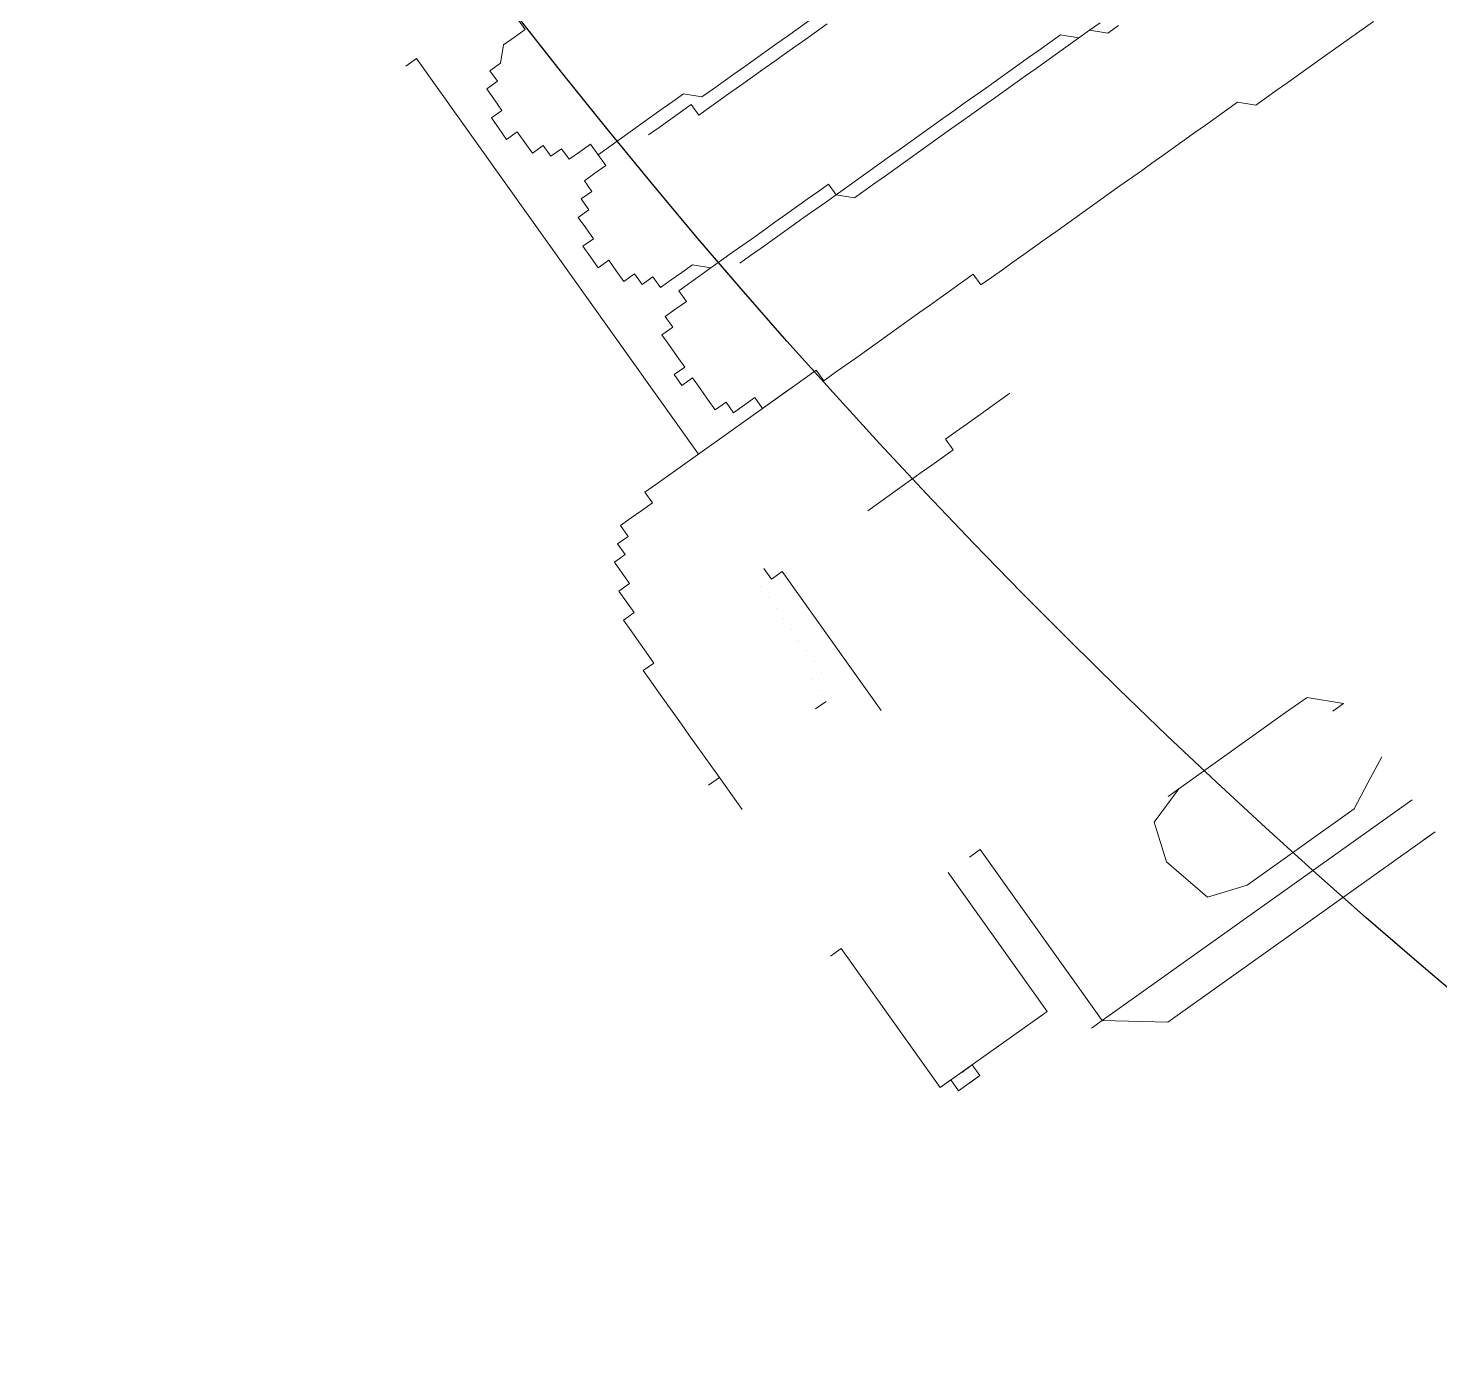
# Model space of a CAD drawing. Header units: feet. Extents: x 2321988 to 2329858, y 6722724 to 6730499.
# Drawn here: x 2326065.6634 to 2326065.7507, y 6726843.5391 to 6726843.6219 of the extents above; entities that cross this region are included whole.
import ezdxf

# ---------------------------------------------------------------- set-up
doc = ezdxf.new("R2010")
doc.units = ezdxf.units.FT
doc.header["$MEASUREMENT"] = 0
doc.layers.add('C-BESS-EQUIPMENT', color=255, linetype='Continuous')

# ---------------------------------------------------------------- blocks, each defined once
blk = doc.blocks.new('Midpoint Site Plan$0$P1730-01-0001')
at = {"color": 0, "linetype": 'ByBlock', "lineweight": -2}
blk.add_ellipse((-27.964, 0), major_axis=(0, 4.086), ratio=0.833977, start_param=3.049307, end_param=6.375471, dxfattribs=at)
blk.add_ellipse((-28.5921, 0), major_axis=(0, 4.086), ratio=0.833977, dxfattribs=at)
blk = doc.blocks.new('Midpoint Site Plan$0$A$C71e53a02')
at = {"lineweight": 9}
for points in [[(28.0745, -0.5506), (28.0745, -0.19), (28.0843, -0.19)], [(27.8212, -0.3362), (27.8309, -0.3362), (27.8407, -0.3362), (27.8504, -0.3362), (27.8601, -0.3362), (27.8699, -0.3362), (27.8796, -0.3362), (27.8894, -0.3362), (27.8991, -0.3362), (27.9089, -0.3362), (27.9186, -0.3362), (27.9284, -0.3264), (27.9381, -0.3264), (27.9478, -0.3264), (27.9576, -0.3264), (27.9673, -0.3264), (27.9771, -0.3264), (27.9868, -0.3264), (27.9966, -0.3264), (28.0063, -0.3264), (28.0063, -0.3167), (28.0161, -0.3167), (28.0258, -0.3167), (28.0258, -0.307), (28.0355, -0.307), (28.0355, -0.2972), (28.0453, -0.2972), (28.0453, -0.2875), (28.0453, -0.2777), (28.055, -0.2777), (28.055, -0.268), (28.055, -0.2582), (28.0453, -0.2582), (28.0453, -0.2485), (28.0453, -0.2387), (28.0355, -0.2387), (28.0355, -0.229), (28.0258, -0.229), (28.0161, -0.2193), (28.0063, -0.2193), (27.9966, -0.2193), (27.9966, -0.2095)], [(27.9966, -0.2193), (27.9966, -0.2193)], [(27.9966, -0.2193), (27.9966, -0.2193)], [(27.9966, -0.2193), (27.9966, -0.2193)], [(27.9966, -0.2193), (27.9966, -0.2193)], [(28.0063, -0.2193), (28.0063, -0.2193)], [(28.0063, -0.2193), (28.0063, -0.2193)], [(28.0063, -0.2193), (28.0063, -0.2193)], [(28.0063, -0.2193), (28.0063, -0.2193)], [(28.0161, -0.2193), (28.0161, -0.2193)], [(28.0161, -0.2193), (28.0161, -0.2193)], [(28.0161, -0.2193), (28.0161, -0.2193)], [(28.0161, -0.2193), (28.0161, -0.2193)], [(28.0161, -0.2193), (28.0161, -0.2193)], [(28.0258, -0.229), (28.0258, -0.229)], [(28.0258, -0.229), (28.0258, -0.229)], [(28.0258, -0.229), (28.0258, -0.229)], [(28.0258, -0.229), (28.0258, -0.229)], [(28.0258, -0.229), (28.0258, -0.229)], [(28.0258, -0.229), (28.0258, -0.229)], [(28.0355, -0.229), (28.0355, -0.229)], [(28.0355, -0.229), (28.0355, -0.229)], [(28.0355, -0.2387), (28.0355, -0.2387)], [(28.0355, -0.2387), (28.0355, -0.2387)], [(28.0355, -0.2387), (28.0355, -0.2387)], [(28.0355, -0.2387), (28.0355, -0.2387)], [(28.0453, -0.2387), (28.0453, -0.2387)], [(28.0453, -0.2387), (28.0453, -0.2387)], [(28.0453, -0.2485), (28.0453, -0.2485)], [(28.0453, -0.2485), (28.0453, -0.2485)], [(28.0453, -0.2485), (28.0453, -0.2485)], [(28.0453, -0.2485), (28.0453, -0.2485)], [(28.0453, -0.2485), (28.0453, -0.2485)], [(28.0453, -0.2485), (28.0453, -0.2485)], [(28.0453, -0.2582), (28.0453, -0.2582)], [(28.0453, -0.2582), (28.0453, -0.2582)], [(28.0453, -0.2582), (28.0453, -0.2582)], [(28.0453, -0.2582), (28.0453, -0.2582)], [(28.0453, -0.2582), (28.0453, -0.2582)], [(28.0453, -0.2582), (28.0453, -0.2582)], [(28.0453, -0.2582), (28.0453, -0.2582)], [(28.055, -0.2582), (28.055, -0.2582)], [(28.055, -0.268), (28.055, -0.268)], [(28.055, -0.268), (28.055, -0.268)], [(28.055, -0.268), (28.055, -0.268)], [(28.055, -0.268), (28.055, -0.268)], [(28.055, -0.268), (28.055, -0.268)], [(28.055, -0.268), (28.055, -0.268)], [(28.055, -0.268), (28.055, -0.268)], [(28.0453, -0.2777), (28.0453, -0.2777)], [(28.0453, -0.2777), (28.0453, -0.2777)], [(28.055, -0.2777), (28.055, -0.2777)], [(28.055, -0.2777), (28.055, -0.2777)], [(27.8114, -0.3459), (27.8212, -0.3459), (27.8309, -0.3459), (27.8407, -0.3459), (27.8504, -0.3459), (27.8601, -0.3459), (27.8699, -0.3459), (27.8796, -0.3459), (27.8894, -0.3459), (27.8991, -0.3459), (27.9089, -0.3459), (27.9186, -0.3459), (27.9284, -0.3459), (27.9284, -0.3362), (27.9381, -0.3362), (27.9478, -0.3362), (27.9576, -0.3362), (27.9673, -0.3362)], [(28.0453, -0.2875), (28.0453, -0.2875)], [(28.0453, -0.2875), (28.0453, -0.2875)], [(28.0453, -0.2875), (28.0453, -0.2875)], [(28.0453, -0.2875), (28.0453, -0.2875)], [(28.0453, -0.2875), (28.0453, -0.2875)], [(28.0453, -0.2875), (28.0453, -0.2875)], [(28.0453, -0.2972), (28.0453, -0.2972)], [(28.0453, -0.2972), (28.0453, -0.2972)], [(28.0453, -0.2972), (28.0453, -0.2972)], [(28.0453, -0.2972), (28.0453, -0.2972)], [(28.0453, -0.2972), (28.0453, -0.2972)], [(28.0258, -0.307), (28.0258, -0.307)], [(28.0258, -0.307), (28.0258, -0.307)], [(28.0355, -0.307), (28.0355, -0.307)], [(28.0355, -0.307), (28.0355, -0.307)], [(28.0355, -0.307), (28.0355, -0.307)], [(28.0355, -0.307), (28.0355, -0.307)], [(28.0355, -0.307), (28.0355, -0.307)], [(28.0355, -0.307), (28.0355, -0.307)], [(28.0355, -0.307), (28.0355, -0.307)], [(28.0355, -0.307), (28.0355, -0.307)], [(28.0355, -0.307), (28.0355, -0.307)], [(28.0355, -0.307), (28.0355, -0.307)], [(28.0355, -0.307), (28.0355, -0.307)], [(28.0355, -0.307), (28.0355, -0.307)], [(28.0355, -0.307), (28.0355, -0.307)], [(28.0063, -0.3167), (28.0063, -0.3167)], [(28.0063, -0.3167), (28.0063, -0.3167)], [(28.0161, -0.3167), (28.0161, -0.3167)], [(28.0161, -0.3167), (28.0161, -0.3167)], [(28.0161, -0.3167), (28.0161, -0.3167)], [(28.0161, -0.3167), (28.0161, -0.3167)], [(28.0161, -0.3167), (28.0161, -0.3167)], [(28.0258, -0.3167), (28.0258, -0.3167)], [(28.0258, -0.3167), (28.0258, -0.3167)], [(28.0258, -0.3167), (28.0258, -0.3167)], [(28.0258, -0.3167), (28.0258, -0.3167)], [(28.0258, -0.3167), (28.0258, -0.3167)], [(28.0258, -0.3167), (28.0258, -0.3167)], [(28.0258, -0.3167), (28.0258, -0.3167)], [(28.0258, -0.3167), (28.0258, -0.3167)], [(27.9284, -0.3264), (27.9284, -0.3264)], [(27.9284, -0.3264), (27.9284, -0.3264)], [(27.9381, -0.3264), (27.9381, -0.3264)], [(27.9478, -0.3264), (27.9478, -0.3264)], [(27.9478, -0.3264), (27.9478, -0.3264)], [(27.9576, -0.3264), (27.9576, -0.3264)], [(27.9576, -0.3264), (27.9576, -0.3264)], [(27.9673, -0.3264), (27.9673, -0.3264)], [(27.9673, -0.3264), (27.9673, -0.3264)], [(27.9771, -0.3264), (27.9771, -0.3264)], [(27.9771, -0.3264), (27.9771, -0.3264)], [(27.9868, -0.4434), (27.9966, -0.4336), (28.0063, -0.4336), (28.0161, -0.4336), (28.0258, -0.4336), (28.0258, -0.4239), (28.0355, -0.4239), (28.0355, -0.4142), (28.0453, -0.4142), (28.0453, -0.4044), (28.0453, -0.3947), (28.055, -0.3947), (28.055, -0.3849), (28.055, -0.3752), (28.0453, -0.3752), (28.0453, -0.3654), (28.0453, -0.3557), (28.0355, -0.3557), (28.0355, -0.3459), (28.0258, -0.3459), (28.0258, -0.3362), (28.0161, -0.3362), (28.0063, -0.3362), (28.0063, -0.3264), (27.9966, -0.3264), (27.9868, -0.3264), (27.9771, -0.3264), (27.9868, -0.3264)], [(27.9868, -0.3264), (27.9868, -0.3264)], [(27.9868, -0.3264), (27.9868, -0.3264)], [(27.9868, -0.3264), (27.9868, -0.3264)], [(27.9868, -0.3264), (27.9868, -0.3264)], [(27.9966, -0.3264), (27.9966, -0.3264)], [(27.9966, -0.3264), (27.9966, -0.3264)], [(27.9966, -0.3264), (27.9966, -0.3264)], [(27.9966, -0.3264), (27.9966, -0.3264)], [(27.9966, -0.3264), (27.9966, -0.3264)], [(27.9966, -0.3264), (27.9966, -0.3264)], [(27.9966, -0.3264), (27.9966, -0.3264)], [(27.9966, -0.3264), (27.9966, -0.3264)], [(28.0063, -0.3264), (28.0063, -0.3264)], [(28.0063, -0.3264), (28.0063, -0.3264)], [(28.0063, -0.3264), (28.0063, -0.3264)], [(28.0063, -0.3264), (28.0063, -0.3264)], [(27.8407, -0.3362), (27.8407, -0.3362)], [(27.8504, -0.3362), (27.8504, -0.3362)], [(27.8601, -0.3362), (27.8601, -0.3362)], [(27.8699, -0.3362), (27.8699, -0.3362)], [(27.8796, -0.3362), (27.8796, -0.3362)], [(27.8894, -0.3362), (27.8894, -0.3362)], [(27.8991, -0.3362), (27.8991, -0.3362)], [(27.9089, -0.3362), (27.9089, -0.3362)], [(27.9186, -0.3362), (27.9186, -0.3362)], [(27.9284, -0.3362), (27.9284, -0.3362)], [(27.9284, -0.3362), (27.9284, -0.3362)], [(27.9284, -0.3362), (27.9284, -0.3362)], [(27.9284, -0.3362), (27.9284, -0.3362)], [(27.9284, -0.3362), (27.9284, -0.3362)], [(27.9381, -0.3362), (27.9381, -0.3362)], [(27.9381, -0.3362), (27.9381, -0.3362)], [(27.9381, -0.3362), (27.9381, -0.3362)], [(27.9381, -0.3362), (27.9381, -0.3362)], [(27.9381, -0.3362), (27.9381, -0.3362)], [(27.9381, -0.3362), (27.9381, -0.3362)], [(27.9478, -0.3362), (27.9478, -0.3362)], [(27.9478, -0.3362), (27.9478, -0.3362)], [(27.9478, -0.3362), (27.9478, -0.3362)], [(27.9478, -0.3362), (27.9478, -0.3362)], [(27.9478, -0.3362), (27.9478, -0.3362)], [(27.9478, -0.3362), (27.9478, -0.3362)], [(27.9478, -0.3362), (27.9478, -0.3362)], [(27.9576, -0.3362), (27.9576, -0.3362)], [(27.9576, -0.3362), (27.9576, -0.3362)], [(27.9576, -0.3362), (27.9576, -0.3362)], [(27.9576, -0.3362), (27.9576, -0.3362)], [(27.9576, -0.3362), (27.9576, -0.3362)], [(27.9576, -0.3362), (27.9576, -0.3362)], [(27.9576, -0.3362), (27.9576, -0.3362)], [(27.9576, -0.3362), (27.9576, -0.3362)], [(27.9576, -0.3362), (27.9576, -0.3362)], [(27.9673, -0.3362), (27.9673, -0.3362)], [(27.9673, -0.3362), (27.9673, -0.3362)], [(27.9673, -0.3362), (27.9673, -0.3362)], [(27.9673, -0.3362), (27.9673, -0.3362)], [(27.9673, -0.3362), (27.9673, -0.3362)], [(27.9673, -0.3362), (27.9673, -0.3362)], [(27.9673, -0.3362), (27.9673, -0.3362)], [(27.9673, -0.3362), (27.9673, -0.3362)], [(27.9673, -0.3362), (27.9673, -0.3362)], [(27.9673, -0.3362), (27.9673, -0.3362)], [(27.9673, -0.3362), (27.9673, -0.3362)], [(27.9673, -0.3362), (27.9673, -0.3362)], [(27.9673, -0.3362), (27.9673, -0.3362)], [(27.9673, -0.3362), (27.9673, -0.3362)], [(27.9673, -0.3362), (27.9673, -0.3362)], [(27.9673, -0.3362), (27.9673, -0.3362)], [(28.0063, -0.3362), (28.0063, -0.3362)], [(28.0063, -0.3362), (28.0063, -0.3362)], [(28.0161, -0.3362), (28.0161, -0.3362)], [(28.0161, -0.3362), (28.0161, -0.3362)], [(28.0161, -0.3362), (28.0161, -0.3362)], [(28.0161, -0.3362), (28.0161, -0.3362)], [(28.0161, -0.3362), (28.0161, -0.3362)], [(28.0258, -0.3362), (28.0258, -0.3362)], [(28.0258, -0.3362), (28.0258, -0.3362)], [(28.0258, -0.3362), (28.0258, -0.3362)], [(28.0258, -0.3362), (28.0258, -0.3362)], [(27.8212, -0.3459), (27.8212, -0.3459)], [(27.8309, -0.3459), (27.8309, -0.3459)], [(27.8407, -0.3459), (27.8407, -0.3459)], [(27.8504, -0.3459), (27.8504, -0.3459)], [(27.8601, -0.3459), (27.8601, -0.3459)], [(27.8699, -0.3459), (27.8699, -0.3459)], [(27.8796, -0.3459), (27.8796, -0.3459)], [(27.8796, -0.3459), (27.8796, -0.3459)], [(27.8894, -0.3459), (27.8894, -0.3459)], [(27.8894, -0.3459), (27.8894, -0.3459)], [(27.8991, -0.3459), (27.8991, -0.3459)], [(27.8991, -0.3459), (27.8991, -0.3459)], [(27.8991, -0.3459), (27.8991, -0.3459)], [(27.8991, -0.3459), (27.8991, -0.3459)], [(27.9089, -0.3459), (27.9089, -0.3459)], [(27.9089, -0.3459), (27.9089, -0.3459)], [(27.9089, -0.3459), (27.9089, -0.3459)], [(27.9089, -0.3459), (27.9089, -0.3459)], [(27.9089, -0.3459), (27.9089, -0.3459)], [(27.9186, -0.3459), (27.9186, -0.3459)], [(27.9186, -0.3459), (27.9186, -0.3459)], [(27.9186, -0.3459), (27.9186, -0.3459)], [(27.9186, -0.3459), (27.9186, -0.3459)], [(27.9186, -0.3459), (27.9186, -0.3459)], [(28.0258, -0.3459), (28.0258, -0.3459)], [(28.0258, -0.3459), (28.0258, -0.3459)], [(28.0355, -0.3459), (28.0355, -0.3459)], [(28.0355, -0.3459), (28.0355, -0.3459)], [(28.0355, -0.3459), (28.0355, -0.3459)], [(28.0355, -0.3459), (28.0355, -0.3459)], [(28.0355, -0.3459), (28.0355, -0.3459)], [(28.0355, -0.3459), (28.0355, -0.3459)], [(28.0453, -0.3557), (28.0453, -0.3557)], [(28.0453, -0.3557), (28.0453, -0.3557)], [(28.0453, -0.3557), (28.0453, -0.3557)], [(28.0453, -0.3557), (28.0453, -0.3557)], [(28.0453, -0.3557), (28.0453, -0.3557)], [(28.0453, -0.3654), (28.0453, -0.3654)], [(28.0453, -0.3654), (28.0453, -0.3654)], [(28.0453, -0.3654), (28.0453, -0.3654)], [(28.0453, -0.3654), (28.0453, -0.3654)], [(28.0453, -0.3654), (28.0453, -0.3654)], [(28.0453, -0.3654), (28.0453, -0.3654)], [(28.0453, -0.3654), (28.0453, -0.3654)], [(28.0453, -0.3654), (28.0453, -0.3654)], [(28.0453, -0.3752), (28.0453, -0.3752)], [(28.0453, -0.3752), (28.0453, -0.3752)], [(28.0453, -0.3752), (28.0453, -0.3752)], [(28.055, -0.3752), (28.055, -0.3752)], [(28.055, -0.3752), (28.055, -0.3752)], [(28.055, -0.3752), (28.055, -0.3752)], [(28.055, -0.3752), (28.055, -0.3752)], [(27.636, -0.4726), (27.6458, -0.4726), (27.6555, -0.4629), (27.6652, -0.4629), (27.675, -0.4629), (27.6847, -0.4629), (27.6945, -0.4629), (27.7042, -0.4629), (27.714, -0.4629), (27.7237, -0.4629), (27.7335, -0.4629), (27.7432, -0.4629), (27.753, -0.4629), (27.7627, -0.4629), (27.7724, -0.4629), (27.7822, -0.4629), (27.7919, -0.4629), (27.8017, -0.4629), (27.8114, -0.4629), (27.8212, -0.4629), (27.8309, -0.4629), (27.8407, -0.4629), (27.8504, -0.4629), (27.8601, -0.4629), (27.8699, -0.4629), (27.8796, -0.4531), (27.8894, -0.4531), (27.8991, -0.4531), (27.9089, -0.4531), (27.9186, -0.4531), (27.9284, -0.4531), (27.9381, -0.4531), (27.9478, -0.4531), (27.9576, -0.4531), (27.9673, -0.4531)], [(28.055, -0.3849), (28.055, -0.3849)], [(28.055, -0.3849), (28.055, -0.3849)], [(28.055, -0.3849), (28.055, -0.3849)], [(28.055, -0.3849), (28.055, -0.3849)], [(28.055, -0.3849), (28.055, -0.3849)], [(28.055, -0.3849), (28.055, -0.3849)], [(28.055, -0.3849), (28.055, -0.3849)], [(28.0453, -0.3947), (28.0453, -0.3947)], [(28.0453, -0.3947), (28.0453, -0.3947)], [(28.0453, -0.3947), (28.0453, -0.3947)], [(28.0453, -0.3947), (28.0453, -0.3947)], [(28.0453, -0.3947), (28.0453, -0.3947)], [(28.0453, -0.4044), (28.0453, -0.4044)], [(28.0453, -0.4044), (28.0453, -0.4044)], [(28.0453, -0.4044), (28.0453, -0.4044)], [(28.0453, -0.4044), (28.0453, -0.4044)], [(28.0453, -0.4044), (28.0453, -0.4044)], [(28.0453, -0.4044), (28.0453, -0.4044)], [(28.0355, -0.4142), (28.0355, -0.4142)], [(28.0355, -0.4142), (28.0355, -0.4142)], [(28.0355, -0.4142), (28.0355, -0.4142)], [(28.0453, -0.4142), (28.0453, -0.4142)], [(28.0453, -0.4142), (28.0453, -0.4142)], [(28.0453, -0.4142), (28.0453, -0.4142)], [(28.0453, -0.4142), (28.0453, -0.4142)], [(28.0258, -0.4239), (28.0258, -0.4239)], [(28.0258, -0.4239), (28.0258, -0.4239)], [(28.0258, -0.4239), (28.0258, -0.4239)], [(28.0258, -0.4239), (28.0258, -0.4239)], [(28.0258, -0.4239), (28.0258, -0.4239)], [(28.0258, -0.4239), (28.0258, -0.4239)], [(28.0258, -0.4239), (28.0258, -0.4239)], [(28.0258, -0.4239), (28.0258, -0.4239)], [(28.0258, -0.4239), (28.0258, -0.4239)], [(28.0258, -0.4239), (28.0258, -0.4239)], [(28.0355, -0.4239), (28.0355, -0.4239)], [(28.0355, -0.4239), (28.0355, -0.4239)], [(28.0355, -0.4239), (28.0355, -0.4239)], [(28.0355, -0.4239), (28.0355, -0.4239)], [(28.0355, -0.4239), (28.0355, -0.4239)], [(28.0355, -0.4239), (28.0355, -0.4239)], [(28.0355, -0.4239), (28.0355, -0.4239)], [(28.0355, -0.4239), (28.0355, -0.4239)], [(27.9966, -0.4336), (27.9966, -0.4336)], [(27.9966, -0.4336), (27.9966, -0.4336)], [(27.9966, -0.4336), (27.9966, -0.4336)], [(28.0063, -0.4336), (28.0063, -0.4336)], [(28.0063, -0.4336), (28.0063, -0.4336)], [(28.0063, -0.4336), (28.0063, -0.4336)], [(28.0063, -0.4336), (28.0063, -0.4336)], [(28.0161, -0.4336), (28.0161, -0.4336)], [(28.0161, -0.4336), (28.0161, -0.4336)], [(28.0161, -0.4336), (28.0161, -0.4336)], [(28.0161, -0.4336), (28.0161, -0.4336)], [(28.0161, -0.4336), (28.0161, -0.4336)], [(28.0258, -0.4336), (28.0258, -0.4336)], [(28.0258, -0.4336), (28.0258, -0.4336)], [(28.0258, -0.4336), (28.0258, -0.4336)], [(27.4801, -0.5798), (27.5093, -0.5798), (27.5288, -0.5798), (27.5483, -0.5798), (27.5581, -0.5798), (27.5678, -0.5798), (27.5873, -0.5798), (27.597, -0.5701), (27.6068, -0.5701), (27.6263, -0.5701), (27.636, -0.5701), (27.6458, -0.5701), (27.6555, -0.5701), (27.6652, -0.5701), (27.675, -0.5701), (27.6847, -0.5701), (27.6945, -0.5701), (27.7042, -0.5701), (27.714, -0.5701), (27.7237, -0.5701), (27.7335, -0.5701), (27.7432, -0.5701), (27.753, -0.5701), (27.7627, -0.5701), (27.7724, -0.5701), (27.7822, -0.5701), (27.7919, -0.5701), (27.8017, -0.5701), (27.8114, -0.5701), (27.8212, -0.5701), (27.8309, -0.5701), (27.8309, -0.5603), (27.8407, -0.5603), (27.8504, -0.5603), (27.8601, -0.5603), (27.8699, -0.5603), (27.8796, -0.5603), (27.8894, -0.5603), (27.8991, -0.5603), (27.9089, -0.5603), (27.9186, -0.5603), (27.9284, -0.5603), (27.9381, -0.5603), (27.9478, -0.5603), (27.9576, -0.5603), (27.9673, -0.5603), (27.9673, -0.5506), (27.9771, -0.5506), (27.9868, -0.5506), (27.9966, -0.5506), (28.0063, -0.5506), (28.0161, -0.5506), (28.0161, -0.5408), (28.0258, -0.5408), (28.0355, -0.5408), (28.0355, -0.5311), (28.0453, -0.5311), (28.0453, -0.5213), (28.0453, -0.5116), (28.0453, -0.5019), (28.055, -0.5019), (28.055, -0.4921), (28.0453, -0.4921), (28.0453, -0.4824), (28.0453, -0.4726), (28.0453, -0.4629), (28.0355, -0.4629), (28.0355, -0.4531), (28.0258, -0.4531), (28.0161, -0.4531), (28.0161, -0.4434), (28.0063, -0.4434), (27.9966, -0.4434), (27.9868, -0.4434), (27.9771, -0.4434), (27.9868, -0.4434), (27.9771, -0.4434), (27.9673, -0.4434), (27.9576, -0.4434), (27.9478, -0.4434), (27.9381, -0.4434), (27.9284, -0.4434), (27.9186, -0.4434), (27.9089, -0.4434), (27.8991, -0.4434), (27.8894, -0.4434), (27.8796, -0.4434), (27.8796, -0.4531), (27.8699, -0.4531), (27.8601, -0.4531), (27.8504, -0.4531), (27.8407, -0.4531), (27.8309, -0.4531), (27.8212, -0.4531), (27.8114, -0.4531), (27.8017, -0.4531), (27.7919, -0.4531), (27.7822, -0.4531), (27.7724, -0.4531), (27.7627, -0.4531), (27.753, -0.4531), (27.7432, -0.4531), (27.7335, -0.4531), (27.7237, -0.4531), (27.714, -0.4531), (27.7042, -0.4531), (27.6945, -0.4531), (27.6847, -0.4531), (27.675, -0.4531), (27.6652, -0.4629), (27.6555, -0.4629), (27.6458, -0.4629)], [(27.8894, -0.4434), (27.8894, -0.4434)], [(27.8991, -0.4434), (27.8991, -0.4434)], [(27.8991, -0.4434), (27.8991, -0.4434)], [(27.9089, -0.4434), (27.9089, -0.4434)], [(27.9186, -0.4434), (27.9186, -0.4434)], [(27.9186, -0.4434), (27.9186, -0.4434)], [(27.9284, -0.4434), (27.9284, -0.4434)], [(27.9381, -0.4434), (27.9381, -0.4434)], [(27.9381, -0.4434), (27.9381, -0.4434)], [(27.9478, -0.4434), (27.9478, -0.4434)], [(27.9478, -0.4434), (27.9478, -0.4434)], [(27.9576, -0.4434), (27.9576, -0.4434)], [(27.9576, -0.4434), (27.9576, -0.4434)], [(27.9673, -0.4434), (27.9673, -0.4434)], [(27.9673, -0.4434), (27.9673, -0.4434)], [(27.9771, -0.4434), (27.9771, -0.4434)], [(27.9771, -0.4434), (27.9771, -0.4434)], [(27.9771, -0.4434), (27.9771, -0.4434)], [(27.9868, -0.4434), (27.9868, -0.4434)], [(27.9868, -0.4434), (27.9868, -0.4434)], [(27.9868, -0.4434), (27.9868, -0.4434)], [(27.9868, -0.4434), (27.9868, -0.4434)], [(27.9868, -0.4434), (27.9868, -0.4434)], [(27.9966, -0.4434), (27.9966, -0.4434)], [(27.9966, -0.4434), (27.9966, -0.4434)], [(27.9966, -0.4434), (27.9966, -0.4434)], [(28.0063, -0.4434), (28.0063, -0.4434)], [(28.0063, -0.4434), (28.0063, -0.4434)], [(28.0063, -0.4434), (28.0063, -0.4434)], [(28.0063, -0.4434), (28.0063, -0.4434)], [(28.0063, -0.4434), (28.0063, -0.4434)], [(28.0161, -0.4434), (28.0161, -0.4434)], [(28.0161, -0.4434), (28.0161, -0.4434)], [(28.0161, -0.4434), (28.0161, -0.4434)], [(27.675, -0.4531), (27.675, -0.4531)], [(27.6847, -0.4531), (27.6847, -0.4531)], [(27.7042, -0.4531), (27.7042, -0.4531)], [(27.7237, -0.4531), (27.7237, -0.4531)], [(27.7335, -0.4531), (27.7335, -0.4531)], [(27.753, -0.4531), (27.753, -0.4531)], [(27.7627, -0.4531), (27.7627, -0.4531)], [(27.7724, -0.4531), (27.7724, -0.4531)], [(27.7919, -0.4531), (27.7919, -0.4531)], [(27.8017, -0.4531), (27.8017, -0.4531)], [(27.8114, -0.4531), (27.8114, -0.4531)], [(27.8212, -0.4531), (27.8212, -0.4531)], [(27.8309, -0.4531), (27.8309, -0.4531)], [(27.8407, -0.4531), (27.8407, -0.4531)], [(27.8504, -0.4531), (27.8504, -0.4531)], [(27.8601, -0.4531), (27.8601, -0.4531)], [(27.8699, -0.4531), (27.8699, -0.4531)], [(27.8796, -0.4531), (27.8796, -0.4531)], [(27.8796, -0.4531), (27.8796, -0.4531)], [(27.8796, -0.4531), (27.8796, -0.4531)], [(27.8796, -0.4531), (27.8796, -0.4531)], [(27.8894, -0.4531), (27.8894, -0.4531)], [(27.8894, -0.4531), (27.8894, -0.4531)], [(27.8894, -0.4531), (27.8894, -0.4531)], [(27.8991, -0.4531), (27.8991, -0.4531)], [(27.8991, -0.4531), (27.8991, -0.4531)], [(27.8991, -0.4531), (27.8991, -0.4531)], [(27.8991, -0.4531), (27.8991, -0.4531)], [(27.9089, -0.4531), (27.9089, -0.4531)], [(27.9089, -0.4531), (27.9089, -0.4531)], [(27.9089, -0.4531), (27.9089, -0.4531)], [(27.9089, -0.4531), (27.9089, -0.4531)], [(27.9186, -0.4531), (27.9186, -0.4531)], [(27.9186, -0.4531), (27.9186, -0.4531)], [(27.9186, -0.4531), (27.9186, -0.4531)], [(27.9186, -0.4531), (27.9186, -0.4531)], [(27.9284, -0.4531), (27.9284, -0.4531)], [(27.9284, -0.4531), (27.9284, -0.4531)], [(27.9284, -0.4531), (27.9284, -0.4531)], [(27.9284, -0.4531), (27.9284, -0.4531)], [(27.9284, -0.4531), (27.9284, -0.4531)], [(27.9381, -0.4531), (27.9381, -0.4531)], [(27.9381, -0.4531), (27.9381, -0.4531)], [(27.9381, -0.4531), (27.9381, -0.4531)], [(27.9381, -0.4531), (27.9381, -0.4531)], [(27.9381, -0.4531), (27.9381, -0.4531)], [(27.9478, -0.4531), (27.9478, -0.4531)], [(27.9478, -0.4531), (27.9478, -0.4531)], [(27.9478, -0.4531), (27.9478, -0.4531)], [(27.9478, -0.4531), (27.9478, -0.4531)], [(27.9478, -0.4531), (27.9478, -0.4531)], [(27.9478, -0.4531), (27.9478, -0.4531)], [(27.9478, -0.4531), (27.9478, -0.4531)], [(27.9576, -0.4531), (27.9576, -0.4531)], [(27.9576, -0.4531), (27.9576, -0.4531)], [(27.9576, -0.4531), (27.9576, -0.4531)], [(27.9576, -0.4531), (27.9576, -0.4531)], [(27.9576, -0.4531), (27.9576, -0.4531)], [(27.9576, -0.4531), (27.9576, -0.4531)], [(27.9576, -0.4531), (27.9576, -0.4531)], [(27.9576, -0.4531), (27.9576, -0.4531)], [(27.9576, -0.4531), (27.9576, -0.4531)], [(27.9576, -0.4531), (27.9576, -0.4531)], [(27.9673, -0.4531), (27.9673, -0.4531)], [(27.9673, -0.4531), (27.9673, -0.4531)], [(27.9673, -0.4531), (27.9673, -0.4531)], [(27.9673, -0.4531), (27.9673, -0.4531)], [(27.9673, -0.4531), (27.9673, -0.4531)], [(27.9673, -0.4531), (27.9673, -0.4531)], [(27.9673, -0.4531), (27.9673, -0.4531)], [(27.9673, -0.4531), (27.9673, -0.4531)], [(27.9673, -0.4531), (27.9673, -0.4531)], [(27.9673, -0.4531), (27.9673, -0.4531)], [(27.9673, -0.4531), (27.9673, -0.4531)], [(27.9673, -0.4531), (27.9673, -0.4531)], [(28.0161, -0.4531), (28.0161, -0.4531)], [(28.0161, -0.4531), (28.0161, -0.4531)], [(28.0258, -0.4531), (28.0258, -0.4531)], [(28.0258, -0.4531), (28.0258, -0.4531)], [(28.0258, -0.4531), (28.0258, -0.4531)], [(28.0258, -0.4531), (28.0258, -0.4531)], [(28.0258, -0.4531), (28.0258, -0.4531)], [(28.0258, -0.4531), (28.0258, -0.4531)], [(28.0258, -0.4531), (28.0258, -0.4531)], [(27.6555, -0.4629), (27.6555, -0.4629)], [(27.6555, -0.4629), (27.6555, -0.4629)], [(27.675, -0.4629), (27.675, -0.4629)], [(27.7042, -0.4629), (27.7042, -0.4629)], [(27.7237, -0.4629), (27.7237, -0.4629)], [(27.7432, -0.4629), (27.7432, -0.4629)], [(27.7627, -0.4629), (27.7627, -0.4629)], [(27.7822, -0.4629), (27.7822, -0.4629)], [(27.7919, -0.4629), (27.7919, -0.4629)], [(27.8114, -0.4629), (27.8114, -0.4629)], [(27.8212, -0.4629), (27.8212, -0.4629)], [(27.8309, -0.4629), (27.8309, -0.4629)], [(27.8407, -0.4629), (27.8407, -0.4629)], [(27.8407, -0.4629), (27.8407, -0.4629)], [(27.8407, -0.4629), (27.8407, -0.4629)], [(27.8504, -0.4629), (27.8504, -0.4629)], [(27.8504, -0.4629), (27.8504, -0.4629)], [(27.8601, -0.4629), (27.8601, -0.4629)], [(27.8601, -0.4629), (27.8601, -0.4629)], [(27.8601, -0.4629), (27.8601, -0.4629)], [(27.8699, -0.4629), (27.8699, -0.4629)], [(27.8699, -0.4629), (27.8699, -0.4629)], [(27.8699, -0.4629), (27.8699, -0.4629)], [(28.0355, -0.4629), (28.0355, -0.4629)], [(28.0355, -0.4629), (28.0355, -0.4629)], [(28.0355, -0.4629), (28.0355, -0.4629)], [(28.0355, -0.4629), (28.0355, -0.4629)], [(28.0355, -0.4629), (28.0355, -0.4629)], [(28.0355, -0.4629), (28.0355, -0.4629)], [(28.0453, -0.4726), (28.0453, -0.4726)], [(28.0453, -0.4726), (28.0453, -0.4726)], [(28.0453, -0.4726), (28.0453, -0.4726)], [(28.0453, -0.4726), (28.0453, -0.4726)], [(28.0453, -0.4726), (28.0453, -0.4726)], [(28.0453, -0.4726), (28.0453, -0.4726)], [(28.0453, -0.4726), (28.0453, -0.4726)], [(28.0453, -0.4824), (28.0453, -0.4824)], [(28.0453, -0.4824), (28.0453, -0.4824)], [(28.0453, -0.4824), (28.0453, -0.4824)], [(28.0453, -0.4824), (28.0453, -0.4824)], [(28.0453, -0.4824), (28.0453, -0.4824)], [(28.0453, -0.4824), (28.0453, -0.4824)], [(28.0453, -0.4824), (28.0453, -0.4824)], [(28.0453, -0.4824), (28.0453, -0.4824)], [(28.0453, -0.4824), (28.0453, -0.4824)], [(28.055, -0.4921), (28.055, -0.4921)], [(28.055, -0.4921), (28.055, -0.4921)], [(28.055, -0.4921), (28.055, -0.4921)], [(28.055, -0.4921), (28.055, -0.4921)], [(28.055, -0.4921), (28.055, -0.4921)], [(28.055, -0.4921), (28.055, -0.4921)], [(28.055, -0.5019), (28.055, -0.5019)], [(28.055, -0.5019), (28.055, -0.5019)], [(28.055, -0.5019), (28.055, -0.5019)], [(28.055, -0.5019), (28.055, -0.5019)], [(28.055, -0.5019), (28.055, -0.5019)], [(28.0453, -0.5116), (28.0453, -0.5116)], [(28.0453, -0.5116), (28.0453, -0.5116)], [(28.0453, -0.5116), (28.0453, -0.5116)], [(28.0453, -0.5116), (28.0453, -0.5116)], [(28.0453, -0.5116), (28.0453, -0.5116)], [(28.0453, -0.5116), (28.0453, -0.5116)], [(28.0453, -0.5213), (28.0453, -0.5213)], [(28.0453, -0.5213), (28.0453, -0.5213)], [(28.0453, -0.5213), (28.0453, -0.5213)], [(28.0453, -0.5213), (28.0453, -0.5213)], [(28.0453, -0.5213), (28.0453, -0.5213)], [(28.0453, -0.5213), (28.0453, -0.5213)], [(28.0453, -0.5213), (28.0453, -0.5213)], [(28.0355, -0.5311), (28.0355, -0.5311)], [(28.0355, -0.5311), (28.0355, -0.5311)], [(28.0355, -0.5311), (28.0355, -0.5311)], [(28.0355, -0.5311), (28.0355, -0.5311)], [(28.0355, -0.5311), (28.0355, -0.5311)], [(28.0355, -0.5311), (28.0355, -0.5311)], [(28.0453, -0.5311), (28.0453, -0.5311)], [(28.0258, -0.5408), (28.0258, -0.5408)], [(28.0258, -0.5408), (28.0258, -0.5408)], [(28.0258, -0.5408), (28.0258, -0.5408)], [(28.0258, -0.5408), (28.0258, -0.5408)], [(28.0258, -0.5408), (28.0258, -0.5408)], [(28.0258, -0.5408), (28.0258, -0.5408)], [(28.0258, -0.5408), (28.0258, -0.5408)], [(28.0258, -0.5408), (28.0258, -0.5408)], [(28.0258, -0.5408), (28.0258, -0.5408)], [(28.0258, -0.5408), (28.0258, -0.5408)], [(28.0258, -0.5408), (28.0258, -0.5408)], [(28.0258, -0.5408), (28.0258, -0.5408)], [(28.0258, -0.5408), (28.0258, -0.5408)], [(28.0355, -0.5408), (28.0355, -0.5408)], [(28.0355, -0.5408), (28.0355, -0.5408)], [(28.0355, -0.5408), (28.0355, -0.5408)], [(28.0355, -0.5408), (28.0355, -0.5408)], [(28.0355, -0.5408), (28.0355, -0.5408)], [(28.0355, -0.5408), (28.0355, -0.5408)], [(27.9771, -0.5506), (27.9771, -0.5506)], [(27.9771, -0.5506), (27.9771, -0.5506)], [(28.2012, -0.7552), (28.2012, -0.7455), (28.2012, -0.7357), (28.2012, -0.726), (28.2012, -0.7162), (28.2012, -0.7065), (28.2012, -0.6967), (28.2012, -0.687), (28.2012, -0.6773), (28.2012, -0.6675), (28.2012, -0.6578), (28.1915, -0.6578), (28.1915, -0.648), (28.1915, -0.6383), (28.1915, -0.6285), (28.1915, -0.6188), (28.1817, -0.6188), (28.1817, -0.609), (28.1817, -0.5993), (28.172, -0.5993), (28.172, -0.5896), (28.172, -0.5798), (28.1622, -0.5798), (28.1622, -0.5701), (28.1525, -0.5701), (28.1525, -0.5603), (28.1427, -0.5603), (28.133, -0.5603), (28.1233, -0.5603), (28.1233, -0.5506), (28.1135, -0.5506), (28.1233, -0.5506), (28.1135, -0.5506), (27.9868, -0.5506), (27.9966, -0.5506)], [(27.9868, -0.5506), (27.9868, -0.5506)], [(27.9868, -0.5506), (27.9868, -0.5506)], [(27.9868, -0.5506), (27.9868, -0.5506)], [(27.9966, -0.5506), (27.9966, -0.5506)], [(27.9966, -0.5506), (27.9966, -0.5506)], [(27.9966, -0.5506), (27.9966, -0.5506)], [(27.9966, -0.5506), (27.9966, -0.5506)], [(28.0063, -0.5506), (28.0063, -0.5506)], [(28.0063, -0.5506), (28.0063, -0.5506)], [(28.0063, -0.5506), (28.0063, -0.5506)], [(28.0063, -0.5506), (28.0063, -0.5506)], [(28.0161, -0.5506), (28.0161, -0.5506)], [(28.0161, -0.5506), (28.0161, -0.5506)], [(28.0161, -0.5506), (28.0161, -0.5506)], [(28.1135, -0.5506), (28.1135, -0.5506)], [(28.1135, -0.5506), (28.1135, -0.5506)], [(28.1135, -0.5506), (28.1135, -0.5506)], [(28.1233, -0.5506), (28.1233, -0.5506)], [(28.1233, -0.5506), (28.1233, -0.5506)], [(28.1233, -0.5506), (28.1233, -0.5506)], [(28.1233, -0.5506), (28.1233, -0.5506)], [(28.1233, -0.5506), (28.1233, -0.5506)], [(28.1233, -0.5506), (28.1233, -0.5506)], [(28.1233, -0.5506), (28.1233, -0.5506)], [(28.1233, -0.5506), (28.1233, -0.5506)], [(28.1233, -0.5506), (28.1233, -0.5506)], [(28.1233, -0.5506), (28.1233, -0.5506)], [(27.8407, -0.5603), (27.8407, -0.5603)], [(27.8504, -0.5603), (27.8504, -0.5603)], [(27.8601, -0.5603), (27.8601, -0.5603)], [(27.8699, -0.5603), (27.8699, -0.5603)], [(27.8796, -0.5603), (27.8796, -0.5603)], [(27.8796, -0.5603), (27.8796, -0.5603)], [(27.8894, -0.5603), (27.8894, -0.5603)], [(27.8991, -0.5603), (27.8991, -0.5603)], [(27.9089, -0.5603), (27.9089, -0.5603)], [(27.9089, -0.5603), (27.9089, -0.5603)], [(27.9186, -0.5603), (27.9186, -0.5603)], [(27.9284, -0.5603), (27.9284, -0.5603)], [(27.9284, -0.5603), (27.9284, -0.5603)], [(27.9381, -0.5603), (27.9381, -0.5603)], [(27.9381, -0.5603), (27.9381, -0.5603)], [(27.9478, -0.5603), (27.9478, -0.5603)], [(27.9576, -0.5603), (27.9576, -0.5603)], [(27.9576, -0.5603), (27.9576, -0.5603)], [(27.9576, -0.5603), (27.9576, -0.5603)], [(27.9673, -0.5603), (27.9673, -0.5603)], [(28.1233, -0.5603), (28.1233, -0.5603)], [(28.1233, -0.5603), (28.1233, -0.5603)], [(28.133, -0.5603), (28.133, -0.5603)], [(28.133, -0.5603), (28.133, -0.5603)], [(28.133, -0.5603), (28.133, -0.5603)], [(28.133, -0.5603), (28.133, -0.5603)], [(28.133, -0.5603), (28.133, -0.5603)], [(28.133, -0.5603), (28.133, -0.5603)], [(28.133, -0.5603), (28.133, -0.5603)], [(28.133, -0.5603), (28.133, -0.5603)], [(28.133, -0.5603), (28.133, -0.5603)], [(28.133, -0.5603), (28.133, -0.5603)], [(28.133, -0.5603), (28.133, -0.5603)], [(28.133, -0.5603), (28.133, -0.5603)], [(28.133, -0.5603), (28.133, -0.5603)], [(28.133, -0.5603), (28.133, -0.5603)], [(28.133, -0.5603), (28.133, -0.5603)], [(28.1427, -0.5603), (28.1427, -0.5603)], [(28.1427, -0.5603), (28.1427, -0.5603)], [(28.1427, -0.5603), (28.1427, -0.5603)], [(28.1427, -0.5603), (28.1427, -0.5603)], [(28.1427, -0.5603), (28.1427, -0.5603)], [(28.1427, -0.5603), (28.1427, -0.5603)], [(28.1427, -0.5603), (28.1427, -0.5603)], [(28.1427, -0.5603), (28.1427, -0.5603)], [(28.1427, -0.5603), (28.1427, -0.5603)], [(28.1427, -0.5603), (28.1427, -0.5603)], [(28.1525, -0.5603), (28.1525, -0.5603)], [(28.1525, -0.5603), (28.1525, -0.5603)], [(27.6458, -0.5701), (27.6458, -0.5701)], [(27.6555, -0.5701), (27.6555, -0.5701)], [(27.675, -0.5701), (27.675, -0.5701)], [(27.6945, -0.5701), (27.6945, -0.5701)], [(27.7042, -0.5701), (27.7042, -0.5701)], [(27.7237, -0.5701), (27.7237, -0.5701)], [(27.7432, -0.5701), (27.7432, -0.5701)], [(27.753, -0.5701), (27.753, -0.5701)], [(27.7627, -0.5701), (27.7627, -0.5701)], [(27.7822, -0.5701), (27.7822, -0.5701)], [(27.7919, -0.5701), (27.7919, -0.5701)], [(27.8017, -0.5701), (27.8017, -0.5701)], [(27.8114, -0.5701), (27.8114, -0.5701)], [(28.1525, -0.5701), (28.1525, -0.5701)], [(28.1525, -0.5701), (28.1525, -0.5701)], [(28.1525, -0.5701), (28.1525, -0.5701)], [(28.1525, -0.5701), (28.1525, -0.5701)], [(28.1525, -0.5701), (28.1525, -0.5701)], [(28.1525, -0.5701), (28.1525, -0.5701)], [(28.1525, -0.5701), (28.1525, -0.5701)], [(28.1525, -0.5701), (28.1525, -0.5701)], [(28.1525, -0.5701), (28.1525, -0.5701)], [(28.1525, -0.5701), (28.1525, -0.5701)], [(28.1622, -0.5701), (28.1622, -0.5701)], [(28.1622, -0.5701), (28.1622, -0.5701)], [(28.1622, -0.5701), (28.1622, -0.5701)], [(28.1622, -0.5701), (28.1622, -0.5701)], [(28.1622, -0.5701), (28.1622, -0.5701)], [(28.1622, -0.5798), (28.1622, -0.5798)], [(28.1622, -0.5798), (28.1622, -0.5798)], [(28.1622, -0.5798), (28.1622, -0.5798)], [(28.1622, -0.5798), (28.1622, -0.5798)], [(28.1622, -0.5798), (28.1622, -0.5798)], [(28.1622, -0.5798), (28.1622, -0.5798)], [(28.1622, -0.5798), (28.1622, -0.5798)], [(28.1622, -0.5798), (28.1622, -0.5798)], [(28.1622, -0.5798), (28.1622, -0.5798)], [(28.1622, -0.5798), (28.1622, -0.5798)], [(28.172, -0.5798), (28.172, -0.5798)], [(28.172, -0.5798), (28.172, -0.5798)], [(28.172, -0.5798), (28.172, -0.5798)], [(28.172, -0.5896), (28.172, -0.5896)], [(28.172, -0.5896), (28.172, -0.5896)], [(28.172, -0.5896), (28.172, -0.5896)], [(28.172, -0.5896), (28.172, -0.5896)], [(28.172, -0.5896), (28.172, -0.5896)], [(28.172, -0.5896), (28.172, -0.5896)], [(28.172, -0.5896), (28.172, -0.5896)], [(28.172, -0.5896), (28.172, -0.5896)], [(28.172, -0.5896), (28.172, -0.5896)], [(28.172, -0.5896), (28.172, -0.5896)], [(28.172, -0.5896), (28.172, -0.5896)], [(28.172, -0.5896), (28.172, -0.5896)], [(28.172, -0.5896), (28.172, -0.5896)], [(28.172, -0.5993), (28.172, -0.5993)], [(28.172, -0.5993), (28.172, -0.5993)], [(28.172, -0.5993), (28.172, -0.5993)], [(28.1817, -0.5993), (28.1817, -0.5993)], [(28.1817, -0.5993), (28.1817, -0.5993)], [(28.1817, -0.5993), (28.1817, -0.5993)], [(28.1817, -0.5993), (28.1817, -0.5993)], [(28.1817, -0.5993), (28.1817, -0.5993)], [(28.1817, -0.5993), (28.1817, -0.5993)], [(28.1817, -0.5993), (28.1817, -0.5993)], [(28.1817, -0.5993), (28.1817, -0.5993)], [(28.1817, -0.5993), (28.1817, -0.5993)], [(28.1817, -0.609), (28.1817, -0.609)], [(28.1817, -0.609), (28.1817, -0.609)], [(28.1817, -0.609), (28.1817, -0.609)], [(28.1817, -0.609), (28.1817, -0.609)], [(28.1817, -0.609), (28.1817, -0.609)], [(28.1817, -0.609), (28.1817, -0.609)], [(28.1817, -0.609), (28.1817, -0.609)], [(28.1817, -0.609), (28.1817, -0.609)], [(28.1817, -0.609), (28.1817, -0.609)], [(28.1817, -0.609), (28.1817, -0.609)], [(28.1817, -0.609), (28.1817, -0.609)], [(28.1817, -0.609), (28.1817, -0.609)], [(28.1817, -0.6188), (28.1817, -0.6188)], [(28.1817, -0.6188), (28.1817, -0.6188)], [(28.1817, -0.6188), (28.1817, -0.6188)], [(28.1817, -0.6188), (28.1817, -0.6188)], [(28.1817, -0.6188), (28.1817, -0.6188)], [(28.1817, -0.6188), (28.1817, -0.6188)], [(28.1817, -0.6188), (28.1817, -0.6188)], [(28.1915, -0.6188), (28.1915, -0.6188)], [(28.1915, -0.6188), (28.1915, -0.6188)], [(28.1915, -0.6188), (28.1915, -0.6188)], [(28.1915, -0.6285), (28.1915, -0.6285)], [(28.1915, -0.6285), (28.1915, -0.6285)], [(28.1915, -0.6285), (28.1915, -0.6285)], [(28.1915, -0.6285), (28.1915, -0.6285)], [(28.1915, -0.6285), (28.1915, -0.6285)], [(28.1915, -0.6285), (28.1915, -0.6285)], [(28.1915, -0.6285), (28.1915, -0.6285)], [(28.1915, -0.6285), (28.1915, -0.6285)], [(28.1915, -0.6285), (28.1915, -0.6285)], [(28.1915, -0.6285), (28.1915, -0.6285)], [(28.1915, -0.6383), (28.1915, -0.6383)], [(28.1915, -0.6383), (28.1915, -0.6383)], [(28.1915, -0.6383), (28.1915, -0.6383)], [(28.1915, -0.6383), (28.1915, -0.6383)], [(28.1915, -0.6383), (28.1915, -0.6383)], [(28.1915, -0.6383), (28.1915, -0.6383)], [(28.1915, -0.6383), (28.1915, -0.6383)], [(28.1915, -0.6383), (28.1915, -0.6383)], [(28.1915, -0.6383), (28.1915, -0.6383)], [(28.1915, -0.6383), (28.1915, -0.6383)], [(27.8601, -0.648), (27.8699, -0.648), (27.8796, -0.648), (27.8894, -0.648), (27.8991, -0.648), (27.9089, -0.648), (27.9186, -0.648), (27.9186, -0.6578), (27.9284, -0.6578), (27.9381, -0.6578), (27.9478, -0.6578), (27.9576, -0.6578), (27.9673, -0.6578), (27.9771, -0.6578), (27.9868, -0.6578), (27.9966, -0.6578)], [(27.8699, -0.648), (27.8699, -0.648)], [(27.8699, -0.648), (27.8699, -0.648)], [(27.8699, -0.648), (27.8699, -0.648)], [(27.8796, -0.648), (27.8796, -0.648)], [(27.8796, -0.648), (27.8796, -0.648)], [(27.8796, -0.648), (27.8796, -0.648)], [(27.8796, -0.648), (27.8796, -0.648)], [(27.8796, -0.648), (27.8796, -0.648)], [(27.8796, -0.648), (27.8796, -0.648)], [(27.8796, -0.648), (27.8796, -0.648)], [(27.8894, -0.648), (27.8894, -0.648)], [(27.8894, -0.648), (27.8894, -0.648)], [(27.8894, -0.648), (27.8894, -0.648)], [(27.8894, -0.648), (27.8894, -0.648)], [(27.8894, -0.648), (27.8894, -0.648)], [(27.8894, -0.648), (27.8894, -0.648)], [(27.8894, -0.648), (27.8894, -0.648)], [(27.8991, -0.648), (27.8991, -0.648)], [(27.8991, -0.648), (27.8991, -0.648)], [(27.8991, -0.648), (27.8991, -0.648)], [(27.8991, -0.648), (27.8991, -0.648)], [(27.8991, -0.648), (27.8991, -0.648)], [(27.8991, -0.648), (27.8991, -0.648)], [(27.8991, -0.648), (27.8991, -0.648)], [(27.8991, -0.648), (27.8991, -0.648)], [(27.9089, -0.648), (27.9089, -0.648)], [(27.9089, -0.648), (27.9089, -0.648)], [(27.9089, -0.648), (27.9089, -0.648)], [(27.9089, -0.648), (27.9089, -0.648)], [(27.9089, -0.648), (27.9089, -0.648)], [(27.9089, -0.648), (27.9089, -0.648)], [(27.9089, -0.648), (27.9089, -0.648)], [(27.9089, -0.648), (27.9089, -0.648)], [(27.9186, -0.648), (27.9186, -0.648)], [(28.0745, -0.7844), (28.0745, -0.6578), (28.0843, -0.6578), (28.0843, -0.648)], [(28.0843, -0.648), (28.0843, -0.648)], [(28.0843, -0.648), (28.0843, -0.648)], [(28.0843, -0.648), (28.0843, -0.648)], [(28.0843, -0.648), (28.0843, -0.648)], [(28.0843, -0.648), (28.0843, -0.648)], [(28.0843, -0.648), (28.0843, -0.648)], [(28.0843, -0.648), (28.0843, -0.648)], [(28.0843, -0.648), (28.0843, -0.648)], [(28.0843, -0.648), (28.0843, -0.648)], [(28.0843, -0.648), (28.0843, -0.648)], [(28.0843, -0.648), (28.0843, -0.648)], [(28.0843, -0.648), (28.0843, -0.648)], [(28.0843, -0.648), (28.0843, -0.648)], [(28.0843, -0.648), (28.0843, -0.648)], [(28.0843, -0.648), (28.0843, -0.648)], [(28.0843, -0.648), (28.0843, -0.648)], [(28.0843, -0.648), (28.0843, -0.648)], [(28.0843, -0.648), (28.0843, -0.648)], [(28.0843, -0.648), (28.0843, -0.648)], [(28.0843, -0.648), (28.0843, -0.648)], [(28.0843, -0.648), (28.0843, -0.648)], [(28.0843, -0.648), (28.0843, -0.648)], [(28.0843, -0.648), (28.0843, -0.648)], [(28.0843, -0.648), (28.0843, -0.648)], [(28.0843, -0.648), (28.0843, -0.648)], [(28.0843, -0.648), (28.0843, -0.648)], [(28.0843, -0.648), (28.0843, -0.648)], [(28.0843, -0.648), (28.0843, -0.648)], [(28.0843, -0.648), (28.0843, -0.648)], [(28.0843, -0.648), (28.0843, -0.648)], [(28.0843, -0.648), (28.0843, -0.648)], [(28.0843, -0.648), (28.0843, -0.648)], [(28.0843, -0.648), (28.0843, -0.648)], [(28.0843, -0.648), (28.0843, -0.648)], [(28.0843, -0.648), (28.0843, -0.648)], [(28.0843, -0.648), (28.0843, -0.648)], [(28.0843, -0.648), (28.0843, -0.648)], [(28.0843, -0.648), (28.0843, -0.648)], [(28.0843, -0.648), (28.0843, -0.648)], [(28.0843, -0.648), (28.0843, -0.648)], [(28.0843, -0.648), (28.0843, -0.648)], [(28.0843, -0.648), (28.0843, -0.648)], [(28.0843, -0.648), (28.0843, -0.648)], [(28.0843, -0.648), (28.0843, -0.648)], [(28.0843, -0.648), (28.0843, -0.648)], [(28.0843, -0.648), (28.0843, -0.648)], [(28.0843, -0.648), (28.0843, -0.648)], [(28.1915, -0.648), (28.1915, -0.648)], [(28.1915, -0.648), (28.1915, -0.648)], [(28.1915, -0.648), (28.1915, -0.648)], [(28.1915, -0.648), (28.1915, -0.648)], [(28.1915, -0.648), (28.1915, -0.648)], [(28.1915, -0.648), (28.1915, -0.648)], [(28.1915, -0.648), (28.1915, -0.648)], [(28.1915, -0.648), (28.1915, -0.648)], [(28.1915, -0.648), (28.1915, -0.648)], [(28.1915, -0.648), (28.1915, -0.648)], [(27.9186, -0.6578), (27.9186, -0.6578)], [(27.9186, -0.6578), (27.9186, -0.6578)], [(27.9186, -0.6578), (27.9186, -0.6578)], [(27.9186, -0.6578), (27.9186, -0.6578)], [(27.9186, -0.6578), (27.9186, -0.6578)], [(27.9186, -0.6578), (27.9186, -0.6578)], [(27.9186, -0.6578), (27.9186, -0.6578)], [(27.9284, -0.6578), (27.9284, -0.6578)], [(27.9284, -0.6578), (27.9284, -0.6578)], [(27.9284, -0.6578), (27.9284, -0.6578)], [(27.9284, -0.6578), (27.9284, -0.6578)], [(27.9284, -0.6578), (27.9284, -0.6578)], [(27.9284, -0.6578), (27.9284, -0.6578)], [(27.9284, -0.6578), (27.9284, -0.6578)], [(27.9284, -0.6578), (27.9284, -0.6578)], [(27.9284, -0.6578), (27.9284, -0.6578)], [(27.9284, -0.6578), (27.9284, -0.6578)], [(27.9381, -0.6578), (27.9381, -0.6578)], [(27.9381, -0.6578), (27.9381, -0.6578)], [(27.9381, -0.6578), (27.9381, -0.6578)], [(27.9381, -0.6578), (27.9381, -0.6578)], [(27.9381, -0.6578), (27.9381, -0.6578)], [(28.0843, -0.6578), (28.0843, -0.6578)], [(28.0843, -0.6578), (28.0843, -0.6578)], [(28.0843, -0.6578), (28.0843, -0.6578)], [(28.0843, -0.6578), (28.0843, -0.6578)], [(28.0843, -0.6578), (28.0843, -0.6578)], [(28.0843, -0.6578), (28.0843, -0.6578)], [(28.0843, -0.6578), (28.0843, -0.6578)], [(28.0843, -0.6578), (28.0843, -0.6578)], [(28.0843, -0.6578), (28.0843, -0.6578)], [(28.0843, -0.6578), (28.0843, -0.6578)], [(28.0843, -0.6578), (28.0843, -0.6578)], [(28.0843, -0.6578), (28.0843, -0.6578)], [(28.0843, -0.6578), (28.0843, -0.6578)], [(28.0843, -0.6578), (28.0843, -0.6578)], [(28.0843, -0.6578), (28.0843, -0.6578)], [(28.0843, -0.6578), (28.0843, -0.6578)], [(28.0843, -0.6578), (28.0843, -0.6578)], [(28.0843, -0.6578), (28.0843, -0.6578)], [(28.0843, -0.6578), (28.0843, -0.6578)], [(28.0843, -0.6578), (28.0843, -0.6578)], [(28.0843, -0.6578), (28.0843, -0.6578)], [(28.0843, -0.6578), (28.0843, -0.6578)], [(28.0843, -0.6578), (28.0843, -0.6578)], [(28.0843, -0.6578), (28.0843, -0.6578)], [(28.094, -0.6578), (28.094, -0.6578)], [(28.094, -0.6578), (28.094, -0.6578)], [(28.094, -0.6578), (28.094, -0.6578)], [(28.1915, -0.6578), (28.1915, -0.6578)], [(28.1915, -0.6578), (28.1915, -0.6578)], [(28.1915, -0.6578), (28.1915, -0.6578)], [(28.1915, -0.6578), (28.1915, -0.6578)], [(28.1915, -0.6578), (28.1915, -0.6578)], [(28.094, -0.6675), (28.094, -0.6675)], [(28.094, -0.6675), (28.094, -0.6675)], [(28.094, -0.6675), (28.094, -0.6675)], [(28.094, -0.6675), (28.094, -0.6675)], [(28.094, -0.6675), (28.094, -0.6675)], [(28.094, -0.6675), (28.094, -0.6675)], [(28.094, -0.6675), (28.094, -0.6675)], [(28.094, -0.6675), (28.094, -0.6675)], [(28.094, -0.6675), (28.094, -0.6675)], [(28.094, -0.6675), (28.094, -0.6675)], [(28.094, -0.6675), (28.094, -0.6675)], [(28.094, -0.6675), (28.094, -0.6675)], [(28.094, -0.6675), (28.094, -0.6675)], [(28.094, -0.6675), (28.094, -0.6675)], [(28.094, -0.6675), (28.094, -0.6675)], [(28.094, -0.6675), (28.094, -0.6675)], [(28.094, -0.6675), (28.094, -0.6675)], [(28.094, -0.6675), (28.094, -0.6675)], [(28.094, -0.6675), (28.094, -0.6675)], [(28.094, -0.6675), (28.094, -0.6675)], [(28.094, -0.6675), (28.094, -0.6675)], [(28.094, -0.6675), (28.094, -0.6675)], [(28.2012, -0.6675), (28.2012, -0.6675)], [(28.2012, -0.6675), (28.2012, -0.6675)], [(28.2012, -0.6675), (28.2012, -0.6675)], [(28.2012, -0.6675), (28.2012, -0.6675)], [(28.094, -0.6773), (28.094, -0.6773)], [(28.094, -0.6773), (28.094, -0.6773)], [(28.094, -0.6773), (28.094, -0.6773)], [(28.094, -0.6773), (28.094, -0.6773)], [(28.094, -0.6773), (28.094, -0.6773)], [(28.094, -0.6773), (28.094, -0.6773)], [(28.094, -0.6773), (28.094, -0.6773)], [(28.094, -0.6773), (28.094, -0.6773)], [(28.094, -0.6773), (28.094, -0.6773)], [(28.094, -0.6773), (28.094, -0.6773)], [(28.094, -0.6773), (28.094, -0.6773)], [(28.094, -0.6773), (28.094, -0.6773)], [(28.094, -0.6773), (28.094, -0.6773)], [(28.094, -0.6773), (28.094, -0.6773)], [(28.094, -0.6773), (28.094, -0.6773)], [(28.094, -0.6773), (28.094, -0.6773)], [(28.094, -0.6773), (28.094, -0.6773)], [(28.094, -0.6773), (28.094, -0.6773)], [(28.094, -0.6773), (28.094, -0.6773)], [(28.094, -0.6773), (28.094, -0.6773)], [(28.2012, -0.6773), (28.2012, -0.6773)], [(28.2012, -0.6773), (28.2012, -0.6773)], [(28.2012, -0.6773), (28.2012, -0.6773)], [(28.2012, -0.6773), (28.2012, -0.6773)], [(28.094, -0.687), (28.094, -0.687)], [(28.094, -0.687), (28.094, -0.687)], [(28.094, -0.687), (28.094, -0.687)], [(28.094, -0.687), (28.094, -0.687)], [(28.094, -0.687), (28.094, -0.687)], [(28.094, -0.687), (28.094, -0.687)], [(28.094, -0.687), (28.094, -0.687)], [(28.094, -0.687), (28.094, -0.687)], [(28.094, -0.687), (28.094, -0.687)], [(28.2012, -0.687), (28.2012, -0.687)], [(28.2012, -0.687), (28.2012, -0.687)], [(28.2012, -0.687), (28.2012, -0.687)], [(28.2012, -0.687), (28.2012, -0.687)], [(28.094, -0.6967), (28.094, -0.6967)], [(28.094, -0.6967), (28.094, -0.6967)], [(28.094, -0.6967), (28.094, -0.6967)], [(28.094, -0.6967), (28.094, -0.6967)], [(28.094, -0.6967), (28.094, -0.6967)], [(28.094, -0.6967), (28.094, -0.6967)], [(28.094, -0.6967), (28.094, -0.6967)], [(28.094, -0.6967), (28.094, -0.6967)], [(28.2012, -0.6967), (28.2012, -0.6967)], [(28.2012, -0.6967), (28.2012, -0.6967)], [(28.2012, -0.6967), (28.2012, -0.6967)], [(28.094, -0.7065), (28.094, -0.7065)], [(28.094, -0.7065), (28.094, -0.7065)], [(28.094, -0.7065), (28.094, -0.7065)], [(28.094, -0.7065), (28.094, -0.7065)], [(28.094, -0.7065), (28.094, -0.7065)], [(28.094, -0.7065), (28.094, -0.7065)], [(28.094, -0.7065), (28.094, -0.7065)], [(28.2012, -0.7065), (28.2012, -0.7065)], [(28.2012, -0.7065), (28.2012, -0.7065)], [(28.2012, -0.7065), (28.2012, -0.7065)], [(28.2012, -0.7065), (28.2012, -0.7065)], [(28.094, -0.7162), (28.094, -0.7162)], [(28.094, -0.7162), (28.094, -0.7162)], [(28.094, -0.7162), (28.094, -0.7162)], [(28.094, -0.7162), (28.094, -0.7162)], [(28.094, -0.7162), (28.094, -0.7162)], [(28.094, -0.7162), (28.094, -0.7162)], [(28.094, -0.7162), (28.094, -0.7162)], [(28.2012, -0.7162), (28.2012, -0.7162)], [(28.2012, -0.7162), (28.2012, -0.7162)], [(28.2012, -0.7162), (28.2012, -0.7162)], [(28.094, -0.726), (28.094, -0.726)], [(28.094, -0.726), (28.094, -0.726)], [(28.094, -0.726), (28.094, -0.726)], [(28.094, -0.726), (28.094, -0.726)], [(28.094, -0.726), (28.094, -0.726)], [(28.094, -0.726), (28.094, -0.726)], [(28.094, -0.726), (28.094, -0.726)], [(28.2012, -0.726), (28.2012, -0.726)], [(28.2012, -0.726), (28.2012, -0.726)], [(28.2012, -0.726), (28.2012, -0.726)], [(28.094, -0.7357), (28.094, -0.7357)], [(28.094, -0.7357), (28.094, -0.7357)], [(28.1038, -0.7357), (28.1038, -0.7357)], [(28.1038, -0.7357), (28.1038, -0.7357)], [(28.1038, -0.7357), (28.1038, -0.7357)], [(28.1038, -0.7357), (28.1038, -0.7357)], [(28.2012, -0.7357), (28.2012, -0.7357)], [(28.2012, -0.7357), (28.2012, -0.7357)], [(28.2012, -0.7357), (28.2012, -0.7357)], [(28.1038, -0.7455), (28.1038, -0.7455)], [(28.1038, -0.7455), (28.1038, -0.7455)], [(28.1038, -0.7455), (28.1038, -0.7455)], [(28.1038, -0.7455), (28.1038, -0.7455)], [(28.1038, -0.7455), (28.1038, -0.7455)], [(28.1038, -0.7455), (28.1038, -0.7455)], [(28.2012, -0.7455), (28.2012, -0.7455)], [(28.2012, -0.7455), (28.2012, -0.7455)], [(28.2012, -0.7455), (28.2012, -0.7455)], [(28.2012, -0.7455), (28.2012, -0.7455)], [(28.1038, -0.7552), (28.1038, -0.7552)], [(28.1038, -0.7552), (28.1038, -0.7552)], [(28.1038, -0.7552), (28.1135, -0.7552)], [(28.2012, -0.7844), (28.2012, -0.7552), (28.211, -0.7552)], [(28.2012, -0.7552), (28.2012, -0.7552)], [(27.8017, -1.0963), (27.7919, -1.0963), (28.0355, -1.0963), (28.0745, -1.067), (28.0745, -0.9111), (28.0843, -0.9111)], [(28.1038, -0.9111), (28.1038, -1.0378), (28.1135, -1.0378), (28.1038, -1.0378), (28.2012, -1.0378)], [(28.1817, -1.0378), (28.172, -1.0378), (28.172, -1.0476), (28.1817, -1.0476), (28.172, -1.0476), (28.1915, -1.0476), (28.1915, -1.0378), (28.2012, -1.0378), (28.2012, -0.9111), (28.211, -0.9111)], [(27.8309, -1.0476), (27.9284, -1.0476), (27.9576, -1.0378), (27.9673, -0.9988), (27.9576, -0.9696), (27.9284, -0.9599), (27.9381, -0.9599), (27.9284, -0.9599), (27.8309, -0.9599), (27.8114, -0.9599), (27.7919, -0.9793), (27.8017, -0.9793)], [(27.7919, -1.0281), (27.8114, -1.0378), (27.8309, -1.0476), (27.8407, -1.0476)], [(27.7919, -1.067), (28.0745, -1.067), (28.0843, -1.067), (28.0745, -1.067)]]:
    blk.add_lwpolyline(points, dxfattribs=at)

msp = doc.modelspace()

# ---------------------------------------------------------------- wipeouts: each hides what was drawn before it
msp.add_wipeout([(2326064.174561, 6726849.775301), (2326064.717514, 6726850.162142), (2326071.535594, 6726840.592592), (2326070.992641, 6726840.205751)]).dxf.layer = 'C-BESS-EQUIPMENT'

# ---------------------------------------------------------------- next in the draw order: block references
at = {"layer": 'C-BESS-EQUIPMENT', "yscale": 0.08333333333333331, "zscale": 0.08333333333333331}
for name, p, xscale, rotation in [('Midpoint Site Plan$0$P1730-01-0001', (2326067.855077, 6726845.183947), 0.08333333333333331, 35.46898082920265), ('Midpoint Site Plan$0$A$C71e53a02', (2326067.583601, 6726844.990526), -0.08333333333333331, 35.46898082920264)]:
    msp.add_blockref(name, p, dxfattribs=dict(at, xscale=xscale, rotation=rotation))

doc.saveas('drawing.dxf')
